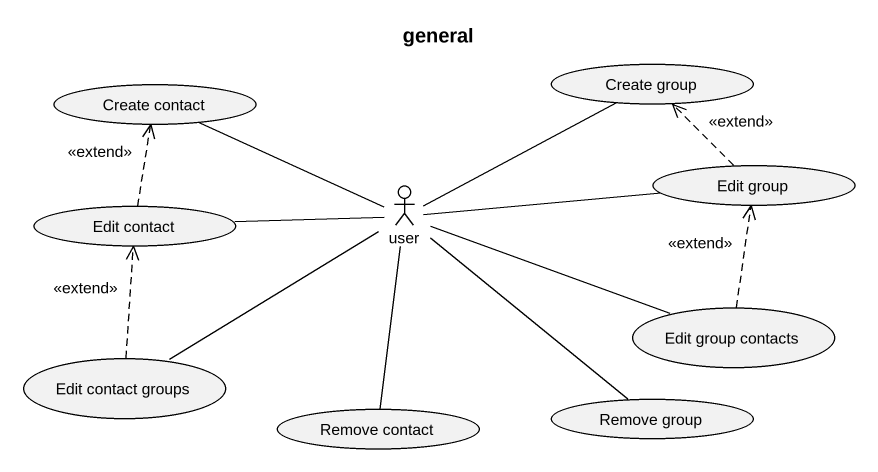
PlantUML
@startuml
title general
usecase "Create contact" as Create_contact
usecase "Create group" as Create_group
actor user
usecase "Edit group" as Edit_group
usecase "Edit contact" as Edit_contact
usecase "Edit group contacts" as Edit_group_contacts
usecase "Edit contact groups" as Edit_contact_groups
usecase "Remove contact" as Remove_contact
usecase "Remove group" as Remove_group
user -left- Create_contact
user -right- Create_group
user -right- Edit_group
user -left- Edit_contact
user -right- Edit_group_contacts
user -- Edit_contact_groups
user -- Remove_contact
user -- Remove_group
Edit_group .up.> Create_group : <<extend>>
Edit_contact .up.> Create_contact : <<extend>>
Edit_group_contacts .up.> Edit_group : <<extend>>
Edit_contact_groups .up.> Edit_contact : <<extend>>
@enduml
